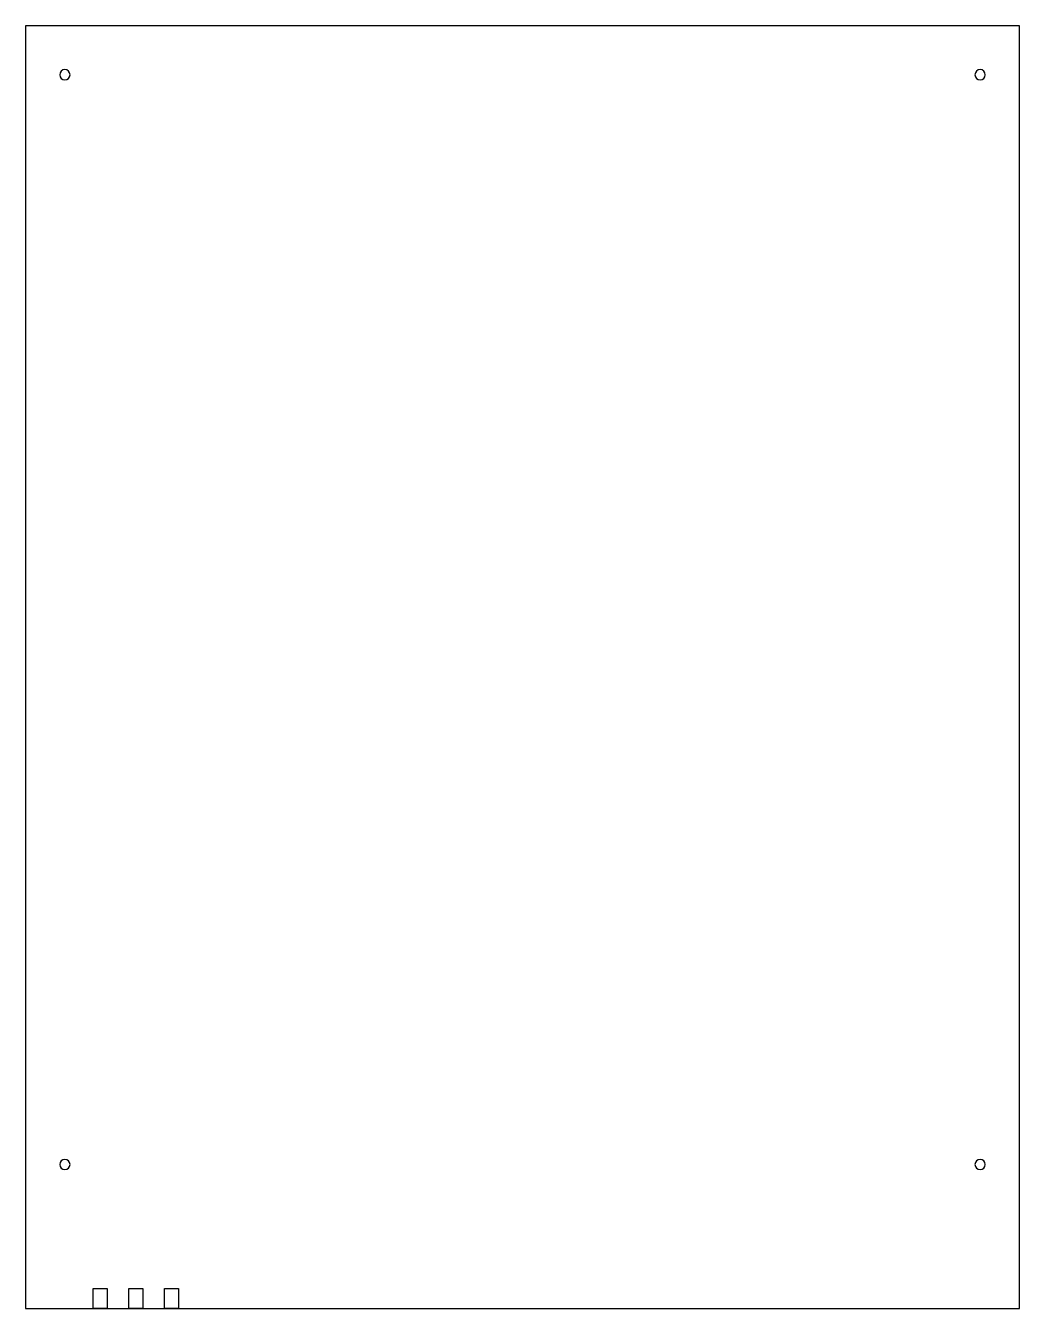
# Model space of a CAD drawing. Extents: x 1 to 12.4, y 1 to 15.7.
import ezdxf

# ---------------------------------------------------------------- set-up
doc = ezdxf.new("R2010")
doc.units = 0
doc.layers.add('1', color=7, linetype='CONTINUOUS')

msp = doc.modelspace()

# ---------------------------------------------------------------- linework, layer by layer
at = {"layer": '1', "color": 1, "linetype": 'CONTINUOUS'}
for p, q in [((12.4, 15.712), (1, 15.712)), ((1, 15.712), (1, 1)), ((12.4, 1), (12.4, 15.712)), ((1.776, 1.226), (1.934, 1.226)), ((1.776, 1), (1.776, 1.226)), ((1.934, 1.226), (1.934, 1)), ((2.184, 1.226), (2.343, 1.226)), ((2.184, 1), (2.184, 1.226)), ((2.343, 1.226), (2.343, 1)), ((2.593, 1.226), (2.752, 1.226)), ((2.593, 1), (2.593, 1.226)), ((2.752, 1.226), (2.752, 1)), ((1, 1), (12.4, 1)), ((1.934, 1), (1.776, 1)), ((2.343, 1), (2.184, 1)), ((2.752, 1), (2.593, 1))]:
    msp.add_line(p, q, dxfattribs=at)
for centre, start, end in [((1.45, 15.15), 90, 180), ((1.45, 15.15), 360, 90), ((11.95, 15.15), 90, 180), ((11.95, 15.15), 360, 90), ((1.45, 15.15), 180, 360), ((11.95, 15.15), 180, 360), ((1.45, 2.65), 90, 180), ((1.45, 2.65), 180, 360), ((1.45, 2.65), 360, 90), ((11.95, 2.65), 90, 180), ((11.95, 2.65), 180, 360), ((11.95, 2.65), 360, 90)]:
    msp.add_arc(centre, 0.0591, start, end, dxfattribs=at)

doc.saveas('drawing.dxf')
